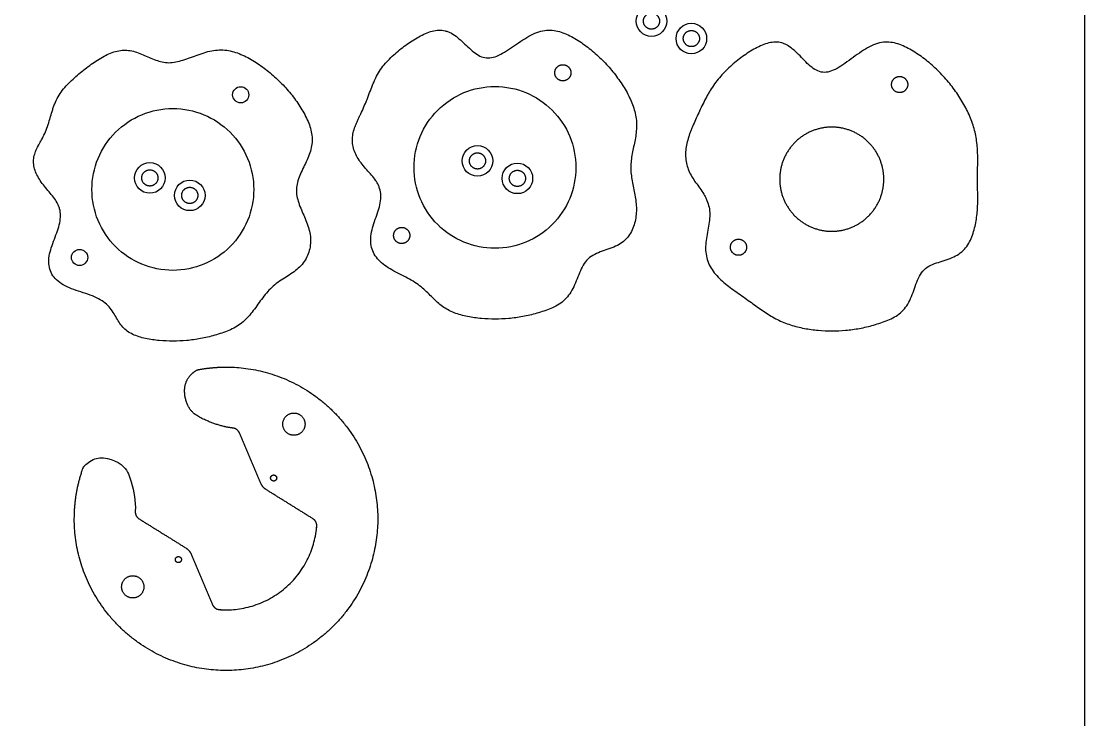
# Model space of a CAD drawing. Header units: centimetres. Extents: x -137 to -47, y -235 to -25.
# Drawn here: x -99.2 to -46.6, y -93.8 to -59.2 of the extents above; entities that cross this region are included whole.
import ezdxf

# ---------------------------------------------------------------- set-up
doc = ezdxf.new("R2010")
doc.units = ezdxf.units.CM
doc.layers.add('Talls', color=7, linetype='Continuous', true_color=0xa80098)

msp = doc.modelspace()

# ---------------------------------------------------------------- linework, layer by layer
at = {"layer": 'Talls'}
msp.add_lwpolyline([(-136.588, -235), (-46.588, -235), (-46.588, -25), (-136.588, -25)], close=True, dxfattribs=at)
for centre in [(-68.007, -59.225), (-66.034, -60.088), (-76.609, -66.137), (-92.806, -66.978), (-74.635, -67), (-90.832, -67.841)]:
    msp.add_circle(centre, 0.755, dxfattribs=at)
for points, weights, degree, knots in [([(-67.607, -59.225), (-67.607, -58.825), (-68.007, -58.825), (-68.407, -58.825), (-68.407, -59.225), (-68.407, -59.625), (-68.007, -59.625), (-67.607, -59.625), (-67.607, -59.225)], [1, 0.707106781187, 1, 0.707106781187, 1, 0.707106781187, 1, 0.707106781187, 1], 2, [0, 0, 0, 0.628319, 0.628319, 1.256637, 1.256637, 1.884956, 1.884956, 2.513274, 2.513274, 2.513274]), ([(-65.634, -60.088), (-65.634, -59.688), (-66.034, -59.688), (-66.434, -59.688), (-66.434, -60.088), (-66.434, -60.488), (-66.034, -60.488), (-65.634, -60.488), (-65.634, -60.088)], [1, 0.707106781187, 1, 0.707106781187, 1, 0.707106781187, 1, 0.707106781187, 1], 2, [0, 0, 0, 0.628319, 0.628319, 1.256637, 1.256637, 1.884956, 1.884956, 2.513274, 2.513274, 2.513274]), ([(-71.988, -61.779, -6), (-71.988, -61.558, -6), (-72.167, -61.379, -6), (-72.388, -61.379, -6), (-72.622, -61.379, -6), (-72.788, -61.545, -6), (-72.788, -61.779, -6), (-72.788, -62, -6), (-72.609, -62.179, -6), (-72.388, -62.179, -6), (-72.154, -62.179, -6), (-71.988, -62.013, -6), (-71.988, -61.779, -6)], [1, 1, 1, 1, 0.804737854124, 0.804737854124, 1, 1, 1, 1, 0.804737854124, 0.804737854124, 1], 3, [0, 0, 0, 0, 0.695094, 0.695094, 0.695094, 1.390188, 1.390188, 1.390188, 2.085281, 2.085281, 2.085281, 2.780375, 2.780375, 2.780375, 2.780375]), ([(-55.338, -62.361, -8), (-55.338, -61.961, -8), (-55.738, -61.961, -8), (-56.138, -61.961, -8), (-56.138, -62.361, -8), (-56.138, -62.761, -8), (-55.738, -62.761, -8), (-55.338, -62.761, -8), (-55.338, -62.361, -8)], [1, 0.707106781187, 1, 0.707106781187, 1, 0.707106781187, 1, 0.707106781187, 1], 2, [0, 0, 0, 0.628319, 0.628319, 1.256637, 1.256637, 1.884956, 1.884956, 2.513274, 2.513274, 2.513274]), ([(-56.52, -67.04, -8), (-56.52, -66.368, -8), (-57.053, -64.999, -8), (-58.422, -64.466, -8), (-59.094, -64.466, -8), (-59.766, -64.466, -8), (-61.135, -64.999, -8), (-61.668, -66.368, -8), (-61.668, -67.04, -8)], [1, 0.902368927062, 0.804737854124, 0.902368927062, 1, 0.902368927062, 0.804737854124, 0.902368927062, 1], 3, [11.816527, 11.816527, 11.816527, 11.816527, 14.770659, 17.724791, 17.724791, 17.724791, 20.678923, 23.633055, 23.633055, 23.633055, 23.633055]), ([(-76.209, -66.137), (-76.209, -65.737), (-76.609, -65.737), (-77.009, -65.737), (-77.009, -66.137), (-77.009, -66.537), (-76.609, -66.537), (-76.209, -66.537), (-76.209, -66.137)], [1, 0.707106781187, 1, 0.707106781187, 1, 0.707106781187, 1, 0.707106781187, 1], 2, [0, 0, 0, 0.628319, 0.628319, 1.256637, 1.256637, 1.884956, 1.884956, 2.513274, 2.513274, 2.513274]), ([(-92.406, -66.978), (-92.406, -66.578), (-92.806, -66.578), (-93.206, -66.578), (-93.206, -66.978), (-93.206, -67.378), (-92.806, -67.378), (-92.406, -67.378), (-92.406, -66.978)], [1, 0.707106781187, 1, 0.707106781187, 1, 0.707106781187, 1, 0.707106781187, 1], 2, [0, 0, 0, 0.628319, 0.628319, 1.256637, 1.256637, 1.884956, 1.884956, 2.513274, 2.513274, 2.513274]), ([(-74.235, -67), (-74.235, -66.6), (-74.635, -66.6), (-75.035, -66.6), (-75.035, -67), (-75.035, -67.4), (-74.635, -67.4), (-74.235, -67.4), (-74.235, -67)], [1, 0.707106781187, 1, 0.707106781187, 1, 0.707106781187, 1, 0.707106781187, 1], 2, [0, 0, 0, 0.628319, 0.628319, 1.256637, 1.256637, 1.884956, 1.884956, 2.513274, 2.513274, 2.513274]), ([(-61.668, -67.04, -8), (-61.668, -67.713, -8), (-61.135, -69.081, -8), (-59.766, -69.615, -8), (-59.094, -69.615, -8), (-58.422, -69.615, -8), (-57.053, -69.081, -8), (-56.52, -67.713, -8), (-56.52, -67.04, -8)], [1, 0.902368927062, 0.804737854124, 0.902368927062, 1, 0.902368927062, 0.804737854124, 0.902368927062, 1], 3, [0, 0, 0, 0, 2.954132, 5.908264, 5.908264, 5.908264, 8.862395, 11.816527, 11.816527, 11.816527, 11.816527]), ([(-90.432, -67.841), (-90.432, -67.441), (-90.832, -67.441), (-91.232, -67.441), (-91.232, -67.841), (-91.232, -68.241), (-90.832, -68.241), (-90.432, -68.241), (-90.432, -67.841)], [1, 0.707106781187, 1, 0.707106781187, 1, 0.707106781187, 1, 0.707106781187, 1], 2, [0, 0, 0, 0.628319, 0.628319, 1.256637, 1.256637, 1.884956, 1.884956, 2.513274, 2.513274, 2.513274]), ([(-79.954, -69.822, -6), (-79.954, -69.601, -6), (-80.133, -69.422, -6), (-80.354, -69.422, -6), (-80.589, -69.422, -6), (-80.754, -69.587, -6), (-80.754, -69.822, -6), (-80.754, -70.042, -6), (-80.575, -70.222, -6), (-80.354, -70.222, -6), (-80.12, -70.222, -6), (-79.954, -70.056, -6), (-79.954, -69.822, -6)], [1, 1, 1, 1, 0.804737854124, 0.804737854124, 1, 1, 1, 1, 0.804737854124, 0.804737854124, 1], 3, [0, 0, 0, 0, 0.695094, 0.695094, 0.695094, 1.390188, 1.390188, 1.390188, 2.085281, 2.085281, 2.085281, 2.780375, 2.780375, 2.780375, 2.780375]), ([(-63.304, -70.404, -8), (-63.304, -70.004, -8), (-63.704, -70.004, -8), (-64.104, -70.004, -8), (-64.104, -70.404, -8), (-64.104, -70.804, -8), (-63.704, -70.804, -8), (-63.304, -70.804, -8), (-63.304, -70.404, -8)], [1, 0.707106781187, 1, 0.707106781187, 1, 0.707106781187, 1, 0.707106781187, 1], 2, [0, 0, 0, 0.628319, 0.628319, 1.256637, 1.256637, 1.884956, 1.884956, 2.513274, 2.513274, 2.513274]), ([(-88.716, -79.341, -1), (-89.195, -79.29, -1), (-89.963, -79.017, -1), (-90.987, -78.485, -1), (-91.237, -77.152, -1), (-90.738, -76.65, -1), (-90.554, -76.52, -1), (-90.506, -76.486, -1), (-90.452, -76.463, -1), (-90.395, -76.453, -1), (-89.943, -76.37, -1), (-89.489, -76.329, -1), (-89.039, -76.329, -1), (-84.646, -76.329, -1), (-81.539, -79.436, -1), (-81.539, -83.829, -1), (-81.539, -88.223, -1), (-84.646, -91.329, -1), (-89.039, -91.329, -1), (-93.433, -91.329, -1), (-96.539, -88.223, -1), (-96.539, -83.829, -1), (-96.539, -83, -1), (-96.403, -82.166, -1), (-96.119, -81.355, -1), (-96.1, -81.3, -1), (-96.07, -81.25, -1), (-96.029, -81.208, -1)], [1, 1, 1, 1, 1, 1, 1, 0.98438114131, 0.98438114131, 1, 1.01946717695, 1.04215102516, 1.06805154462, 0.859501508115, 0.859501508115, 1.06805154462, 0.859501508115, 0.859501508115, 1.06805154462, 0.859501508115, 0.859501508115, 1.06805154462, 1.02128622911, 0.985007580355, 0.959215598356, 0.944233745473, 0.944233745473, 0.959215598356], 3, [55.765487, 55.765487, 55.765487, 55.765487, 57.211941, 58.068673, 59.343118, 60.00448, 60.00448, 60.00448, 60.177991, 60.177991, 60.177991, 61.641109, 61.641109, 61.641109, 73.422081, 73.422081, 73.422081, 85.203054, 85.203054, 85.203054, 96.984026, 96.984026, 96.984026, 99.625795, 99.625795, 99.625795, 99.799306, 99.799306, 99.799306, 99.799306]), ([(-85.133, -79.15, -1), (-85.133, -78.6, -1), (-85.683, -78.6, -1), (-86.233, -78.6, -1), (-86.233, -79.15, -1), (-86.233, -79.7, -1), (-85.683, -79.7, -1), (-85.133, -79.7, -1), (-85.133, -79.15, -1)], [1, 0.707106781187, 1, 0.707106781187, 1, 0.707106781187, 1, 0.707106781187, 1], 2, [107.653287, 107.653287, 107.653287, 108.517225, 108.517225, 109.381163, 109.381163, 110.245101, 110.245101, 111.109039, 111.109039, 111.109039]), ([(-86.799, -81.91, -1), (-86.701, -82.024, -1), (-86.587, -81.927, -1), (-86.473, -81.829, -1), (-86.571, -81.715, -1), (-86.668, -81.601, -1), (-86.782, -81.699, -1), (-86.896, -81.796, -1), (-86.799, -81.91, -1)], [1, 0.707106781187, 1, 0.707106781187, 1, 0.707106781187, 1, 0.707106781187, 1], 2, [111.1090391, 111.1090391, 111.1090391, 111.3446585, 111.3446585, 111.580278, 111.580278, 111.8158974, 111.8158974, 112.0515169, 112.0515169, 112.0515169]), ([(-89.702, -88.075, -1), (-89.607, -88.3, -1), (-89.363, -88.318, -1), (-84.921, -88.638, -1), (-84.555, -84.2, -1), (-84.535, -83.956, -1), (-84.742, -83.827, -1)], [1, 0.853418469429, 1, 0.710794574076, 1, 0.853418469429, 1], 2, [36.900954, 36.900954, 36.900954, 37.339584, 37.339584, 49.042121, 49.042121, 49.480751, 49.480751, 49.480751]), ([(-91.28, -85.748, -1), (-91.378, -85.634, -1), (-91.492, -85.732, -1), (-91.606, -85.829, -1), (-91.508, -85.943, -1), (-91.41, -86.057, -1), (-91.296, -85.96, -1), (-91.183, -85.862, -1), (-91.28, -85.748, -1)], [1, 0.707106781187, 1, 0.707106781187, 1, 0.707106781187, 1, 0.707106781187, 1], 2, [103.2550574, 103.2550574, 103.2550574, 103.4906769, 103.4906769, 103.7262963, 103.7262963, 103.9619158, 103.9619158, 104.1975352, 104.1975352, 104.1975352]), ([(-93.099, -87.193, -1), (-93.099, -86.643, -1), (-93.649, -86.643, -1), (-94.199, -86.643, -1), (-94.199, -87.193, -1), (-94.199, -87.743, -1), (-93.649, -87.743, -1), (-93.099, -87.743, -1), (-93.099, -87.193, -1)], [1, 0.707106781187, 1, 0.707106781187, 1, 0.707106781187, 1, 0.707106781187, 1], 2, [99.799306, 99.799306, 99.799306, 100.663243, 100.663243, 101.527181, 101.527181, 102.391119, 102.391119, 103.255057, 103.255057, 103.255057])]:
    msp.add_rational_spline(points, weights, degree=degree, knots=knots, dxfattribs=at)
for points, knots in [([(-82.421, -63.896, -6), (-82.419, -63.892, -6), (-82.417, -63.888, -6), (-82.415, -63.883, -6), (-82.363, -63.774, -6), (-82.311, -63.666, -6), (-82.262, -63.556, -6), (-82.21, -63.442, -6), (-82.161, -63.326, -6), (-82.114, -63.211, -6), (-82.093, -63.159, -6), (-82.073, -63.107, -6), (-82.053, -63.055, -6), (-82.026, -62.987, -6), (-82, -62.919, -6), (-81.974, -62.851, -6), (-81.928, -62.728, -6), (-81.882, -62.606, -6), (-81.834, -62.484, -6), (-81.809, -62.423, -6), (-81.785, -62.362, -6), (-81.759, -62.302, -6), (-81.734, -62.242, -6), (-81.707, -62.182, -6), (-81.679, -62.123, -6), (-81.625, -62.006, -6), (-81.565, -61.89, -6), (-81.498, -61.779, -6), (-81.432, -61.669, -6), (-81.36, -61.563, -6), (-81.281, -61.461, -6), (-81.202, -61.359, -6), (-81.117, -61.262, -6), (-81.028, -61.169, -6), (-80.939, -61.076, -6), (-80.845, -60.987, -6), (-80.749, -60.9, -6), (-80.653, -60.814, -6), (-80.555, -60.73, -6), (-80.455, -60.648, -6), (-80.355, -60.566, -6), (-80.253, -60.487, -6), (-80.149, -60.411, -6), (-80.045, -60.335, -6), (-79.94, -60.263, -6), (-79.834, -60.194, -6), (-79.727, -60.125, -6), (-79.619, -60.06, -6), (-79.511, -60, -6), (-79.402, -59.94, -6), (-79.292, -59.886, -6), (-79.183, -59.839, -6), (-79.073, -59.792, -6), (-78.962, -59.752, -6), (-78.853, -59.723, -6), (-78.743, -59.694, -6), (-78.634, -59.676, -6), (-78.526, -59.672, -6), (-78.418, -59.668, -6), (-78.311, -59.679, -6), (-78.206, -59.705, -6), (-78.153, -59.717, -6), (-78.101, -59.734, -6), (-78.049, -59.754, -6), (-77.998, -59.774, -6), (-77.946, -59.798, -6), (-77.895, -59.826, -6), (-77.794, -59.882, -6), (-77.694, -59.953, -6), (-77.596, -60.033, -6), (-77.497, -60.113, -6), (-77.4, -60.202, -6), (-77.302, -60.293, -6), (-77.205, -60.385, -6), (-77.108, -60.479, -6), (-77.01, -60.569, -6), (-76.913, -60.658, -6), (-76.814, -60.742, -6), (-76.714, -60.814, -6), (-76.514, -60.957, -6), (-76.308, -61.049, -6), (-76.085, -61.049, -6), (-75.861, -61.049, -6), (-75.621, -60.957, -6), (-75.367, -60.814, -6), (-75.239, -60.742, -6), (-75.108, -60.658, -6), (-74.976, -60.569, -6), (-74.843, -60.479, -6), (-74.708, -60.385, -6), (-74.573, -60.293, -6), (-74.303, -60.11, -6), (-74.032, -59.937, -6), (-73.769, -59.825, -6), (-73.637, -59.77, -6), (-73.508, -59.729, -6), (-73.381, -59.703, -6), (-73.253, -59.677, -6), (-73.128, -59.666, -6), (-73.006, -59.67, -6), (-72.883, -59.673, -6), (-72.763, -59.69, -6), (-72.645, -59.719, -6), (-72.527, -59.747, -6), (-72.412, -59.787, -6), (-72.297, -59.833, -6), (-72.183, -59.88, -6), (-72.071, -59.933, -6), (-71.96, -59.993, -6), (-71.849, -60.052, -6), (-71.74, -60.116, -6), (-71.632, -60.185, -6), (-71.525, -60.253, -6), (-71.419, -60.325, -6), (-71.315, -60.4, -6), (-71.211, -60.475, -6), (-71.109, -60.553, -6), (-71.008, -60.634, -6), (-70.908, -60.716, -6), (-70.81, -60.8, -6), (-70.714, -60.887, -6), (-70.618, -60.974, -6), (-70.524, -61.063, -6), (-70.433, -61.155, -6), (-70.341, -61.247, -6), (-70.252, -61.341, -6), (-70.165, -61.437, -6), (-70.079, -61.533, -6), (-69.995, -61.631, -6), (-69.913, -61.731, -6), (-69.832, -61.831, -6), (-69.753, -61.934, -6), (-69.678, -62.038, -6), (-69.602, -62.141, -6), (-69.529, -62.247, -6), (-69.46, -62.354, -6), (-69.39, -62.461, -6), (-69.324, -62.569, -6), (-69.262, -62.68, -6), (-69.2, -62.789, -6), (-69.142, -62.9, -6), (-69.088, -63.013, -6), (-69.035, -63.124, -6), (-68.986, -63.238, -6), (-68.942, -63.353, -6), (-68.9, -63.465, -6), (-68.862, -63.58, -6), (-68.832, -63.697, -6), (-68.802, -63.811, -6), (-68.779, -63.927, -6), (-68.764, -64.044, -6), (-68.749, -64.16, -6), (-68.742, -64.276, -6), (-68.743, -64.392, -6), (-68.743, -64.509, -6), (-68.751, -64.626, -6), (-68.764, -64.741, -6), (-68.777, -64.858, -6), (-68.796, -64.974, -6), (-68.818, -65.089, -6), (-68.839, -65.205, -6), (-68.863, -65.32, -6), (-68.888, -65.435, -6)], [26.293269, 26.293269, 26.293269, 26.293269, 26.307723, 26.307723, 26.307723, 26.669421, 26.669421, 26.669421, 27.044876, 27.044876, 27.044876, 27.212128, 27.212128, 27.212128, 27.43127, 27.43127, 27.43127, 27.823735, 27.823735, 27.823735, 28.020358, 28.020358, 28.020358, 28.216355, 28.216355, 28.216355, 28.605358, 28.605358, 28.605358, 28.991323, 28.991323, 28.991323, 29.377516, 29.377516, 29.377516, 29.765327, 29.765327, 29.765327, 30.153171, 30.153171, 30.153171, 30.53975, 30.53975, 30.53975, 30.922919, 30.922919, 30.922919, 31.299786, 31.299786, 31.299786, 31.665491, 31.665491, 31.665491, 32.015768, 32.015768, 32.015768, 32.348215, 32.348215, 32.348215, 32.671754, 32.671754, 32.671754, 32.836092, 32.836092, 32.836092, 33.006168, 33.006168, 33.006168, 33.371224, 33.371224, 33.371224, 33.763722, 33.763722, 33.763722, 34.165179, 34.165179, 34.165179, 34.550156, 34.550156, 34.550156, 35.246029, 35.246029, 35.246029, 36.020315, 36.020315, 36.020315, 36.482163, 36.482163, 36.482163, 36.970087, 36.970087, 36.970087, 37.904024, 37.904024, 37.904024, 38.312282, 38.312282, 38.312282, 38.689966, 38.689966, 38.689966, 39.055217, 39.055217, 39.055217, 39.422279, 39.422279, 39.422279, 39.795886, 39.795886, 39.795886, 40.175669, 40.175669, 40.175669, 40.559236, 40.559236, 40.559236, 40.945415, 40.945415, 40.945415, 41.333362, 41.333362, 41.333362, 41.722083, 41.722083, 41.722083, 42.110597, 42.110597, 42.110597, 42.49836, 42.49836, 42.49836, 42.884852, 42.884852, 42.884852, 43.269287, 43.269287, 43.269287, 43.650466, 43.650466, 43.650466, 44.026759, 44.026759, 44.026759, 44.396369, 44.396369, 44.396369, 44.758043, 44.758043, 44.758043, 45.112149, 45.112149, 45.112149, 45.461901, 45.461901, 45.461901, 45.81179, 45.81179, 45.81179, 46.163942, 46.163942, 46.163942, 46.516861, 46.516861, 46.516861, 46.516861]), ([(-51.889, -67.037, -8), (-51.889, -67.262, -8), (-51.884, -67.487, -8), (-51.881, -67.711, -8), (-51.878, -67.943, -8), (-51.876, -68.173, -8), (-51.886, -68.404, -8), (-51.897, -68.639, -8), (-51.918, -68.872, -8), (-51.959, -69.104, -8), (-51.979, -69.221, -8), (-52.004, -69.338, -8), (-52.034, -69.453, -8), (-52.064, -69.57, -8), (-52.099, -69.686, -8), (-52.14, -69.8, -8), (-52.22, -70.024, -8), (-52.326, -70.246, -8), (-52.477, -70.433, -8), (-52.633, -70.625, -8), (-52.83, -70.771, -8), (-53.052, -70.878, -8), (-53.286, -70.99, -8), (-53.579, -71.071, -8), (-53.824, -71.151, -8), (-54.07, -71.231, -8), (-54.342, -71.33, -8), (-54.533, -71.517, -8), (-54.626, -71.608, -8), (-54.7, -71.719, -8), (-54.763, -71.841, -8), (-54.827, -71.964, -8), (-54.88, -72.097, -8), (-54.93, -72.234, -8), (-54.98, -72.371, -8), (-55.026, -72.511, -8), (-55.076, -72.646, -8), (-55.126, -72.782, -8), (-55.178, -72.914, -8), (-55.238, -73.036, -8), (-55.298, -73.158, -8), (-55.365, -73.271, -8), (-55.441, -73.372, -8), (-55.517, -73.474, -8), (-55.601, -73.564, -8), (-55.694, -73.643, -8), (-55.787, -73.723, -8), (-55.887, -73.792, -8), (-55.994, -73.852, -8), (-56.1, -73.913, -8), (-56.212, -73.965, -8), (-56.326, -74.013, -8), (-56.44, -74.06, -8), (-56.556, -74.102, -8), (-56.673, -74.141, -8), (-56.789, -74.181, -8), (-56.906, -74.217, -8), (-57.023, -74.251, -8), (-57.14, -74.284, -8), (-57.256, -74.314, -8), (-57.373, -74.342, -8), (-57.489, -74.369, -8), (-57.605, -74.394, -8), (-57.721, -74.415, -8), (-57.836, -74.436, -8), (-57.951, -74.455, -8), (-58.065, -74.471, -8), (-58.18, -74.487, -8), (-58.293, -74.5, -8), (-58.407, -74.51, -8), (-58.634, -74.53, -8), (-58.86, -74.54, -8), (-59.085, -74.54, -8), (-59.311, -74.54, -8), (-59.537, -74.53, -8), (-59.764, -74.51, -8), (-59.991, -74.489, -8), (-60.219, -74.458, -8), (-60.448, -74.414, -8), (-60.562, -74.392, -8), (-60.677, -74.366, -8), (-60.791, -74.338, -8), (-60.905, -74.309, -8), (-61.019, -74.277, -8), (-61.131, -74.24, -8), (-61.244, -74.204, -8), (-61.355, -74.165, -8), (-61.464, -74.121, -8), (-61.573, -74.077, -8), (-61.68, -74.028, -8), (-61.784, -73.976, -8), (-61.889, -73.924, -8), (-61.992, -73.868, -8), (-62.093, -73.808, -8), (-62.194, -73.748, -8), (-62.293, -73.685, -8), (-62.393, -73.619, -8), (-62.492, -73.553, -8), (-62.591, -73.484, -8), (-62.69, -73.414, -8), (-62.79, -73.343, -8), (-62.89, -73.271, -8), (-62.992, -73.198, -8), (-63.094, -73.125, -8), (-63.197, -73.05, -8), (-63.302, -72.975, -8), (-63.408, -72.9, -8), (-63.515, -72.825, -8), (-63.623, -72.748, -8), (-63.731, -72.672, -8), (-63.841, -72.594, -8), (-63.95, -72.516, -8), (-64.059, -72.437, -8), (-64.168, -72.357, -8), (-64.273, -72.274, -8), (-64.378, -72.191, -8), (-64.48, -72.105, -8), (-64.576, -72.015, -8), (-64.672, -71.926, -8), (-64.762, -71.833, -8), (-64.844, -71.735, -8), (-64.926, -71.638, -8), (-64.999, -71.536, -8), (-65.063, -71.431, -8), (-65.126, -71.325, -8), (-65.179, -71.215, -8), (-65.22, -71.1, -8), (-65.262, -70.986, -8), (-65.292, -70.868, -8), (-65.31, -70.745, -8), (-65.328, -70.622, -8), (-65.334, -70.496, -8), (-65.33, -70.366, -8), (-65.326, -70.237, -8), (-65.312, -70.104, -8), (-65.292, -69.97, -8), (-65.272, -69.836, -8), (-65.246, -69.701, -8), (-65.221, -69.566, -8), (-65.195, -69.431, -8), (-65.17, -69.297, -8), (-65.152, -69.166, -8), (-65.135, -69.035, -8), (-65.125, -68.907, -8), (-65.126, -68.783, -8), (-65.127, -68.658, -8), (-65.138, -68.538, -8), (-65.161, -68.423, -8), (-65.184, -68.307, -8), (-65.219, -68.196, -8), (-65.263, -68.088, -8), (-65.285, -68.035, -8), (-65.309, -67.982, -8), (-65.336, -67.93, -8), (-65.363, -67.878, -8), (-65.391, -67.827, -8), (-65.421, -67.777, -8), (-65.482, -67.677, -8), (-65.548, -67.579, -8), (-65.617, -67.484, -8), (-65.685, -67.389, -8), (-65.755, -67.295, -8), (-65.822, -67.201, -8), (-65.889, -67.108, -8), (-65.953, -67.014, -8), (-66.01, -66.919, -8), (-66.067, -66.825, -8), (-66.117, -66.728, -8), (-66.16, -66.627, -8), (-66.201, -66.528, -8), (-66.236, -66.427, -8), (-66.262, -66.323, -8), (-66.288, -66.219, -8), (-66.306, -66.114, -8), (-66.315, -66.007, -8), (-66.324, -65.899, -8), (-66.325, -65.79, -8), (-66.318, -65.682, -8), (-66.31, -65.572, -8), (-66.295, -65.461, -8), (-66.274, -65.353, -8), (-66.252, -65.241, -8), (-66.224, -65.13, -8), (-66.191, -65.021, -8), (-66.174, -64.965, -8), (-66.156, -64.909, -8), (-66.137, -64.854, -8), (-66.118, -64.799, -8), (-66.098, -64.743, -8), (-66.077, -64.688, -8), (-66.056, -64.632, -8), (-66.034, -64.576, -8), (-66.011, -64.521, -8), (-65.988, -64.465, -8), (-65.965, -64.409, -8), (-65.941, -64.354, -8), (-65.892, -64.241, -8), (-65.842, -64.128, -8), (-65.791, -64.016, -8), (-65.739, -63.902, -8), (-65.687, -63.787, -8), (-65.634, -63.674, -8), (-65.58, -63.558, -8), (-65.525, -63.443, -8), (-65.468, -63.329, -8), (-65.412, -63.214, -8), (-65.353, -63.099, -8), (-65.292, -62.986, -8), (-65.262, -62.929, -8), (-65.231, -62.872, -8), (-65.199, -62.816, -8), (-65.167, -62.761, -8), (-65.134, -62.705, -8), (-65.1, -62.65, -8), (-65.033, -62.54, -8), (-64.962, -62.433, -8), (-64.887, -62.328, -8), (-64.812, -62.223, -8), (-64.732, -62.122, -8), (-64.649, -62.023, -8), (-64.566, -61.925, -8), (-64.478, -61.83, -8), (-64.388, -61.738, -8), (-64.297, -61.645, -8), (-64.203, -61.556, -8), (-64.107, -61.47, -8), (-64.011, -61.383, -8), (-63.913, -61.299, -8), (-63.813, -61.218, -8), (-63.712, -61.136, -8), (-63.61, -61.057, -8), (-63.506, -60.982, -8), (-63.403, -60.907, -8), (-63.297, -60.834, -8), (-63.19, -60.766, -8), (-63.083, -60.698, -8), (-62.975, -60.633, -8), (-62.866, -60.575, -8), (-62.757, -60.516, -8), (-62.647, -60.463, -8), (-62.537, -60.417, -8), (-62.426, -60.372, -8), (-62.316, -60.333, -8), (-62.206, -60.306, -8), (-62.096, -60.279, -8), (-61.987, -60.264, -8), (-61.879, -60.263, -8), (-61.771, -60.262, -8), (-61.664, -60.276, -8), (-61.56, -60.306, -8), (-61.507, -60.321, -8), (-61.456, -60.34, -8), (-61.404, -60.363, -8), (-61.353, -60.385, -8), (-61.302, -60.412, -8), (-61.251, -60.443, -8), (-61.151, -60.504, -8), (-61.052, -60.581, -8), (-60.954, -60.668, -8), (-60.857, -60.755, -8), (-60.76, -60.85, -8), (-60.664, -60.949, -8), (-60.568, -61.048, -8), (-60.472, -61.149, -8), (-60.376, -61.245, -8), (-60.279, -61.341, -8), (-60.182, -61.431, -8), (-60.083, -61.508, -8), (-59.884, -61.661, -8), (-59.679, -61.759, -8), (-59.456, -61.759, -8), (-59.232, -61.759, -8), (-58.991, -61.661, -8), (-58.735, -61.508, -8), (-58.607, -61.431, -8), (-58.475, -61.341, -8), (-58.341, -61.245, -8), (-58.207, -61.149, -8), (-58.071, -61.048, -8), (-57.935, -60.949, -8), (-57.662, -60.752, -8), (-57.389, -60.565, -8), (-57.124, -60.443, -8), (-56.992, -60.382, -8), (-56.861, -60.336, -8), (-56.734, -60.306, -8), (-56.606, -60.277, -8), (-56.48, -60.262, -8), (-56.357, -60.263, -8), (-56.235, -60.264, -8), (-56.114, -60.279, -8), (-55.996, -60.306, -8), (-55.878, -60.333, -8), (-55.762, -60.372, -8), (-55.647, -60.417, -8), (-55.533, -60.463, -8), (-55.42, -60.516, -8), (-55.31, -60.575, -8), (-55.199, -60.634, -8), (-55.09, -60.699, -8), (-54.982, -60.767, -8), (-54.874, -60.835, -8), (-54.769, -60.907, -8), (-54.665, -60.982, -8), (-54.56, -61.057, -8), (-54.458, -61.135, -8), (-54.358, -61.216, -8), (-54.258, -61.298, -8), (-54.16, -61.382, -8), (-54.063, -61.469, -8), (-53.967, -61.556, -8), (-53.874, -61.645, -8), (-53.782, -61.737, -8), (-53.691, -61.829, -8), (-53.602, -61.923, -8), (-53.515, -62.019, -8), (-53.428, -62.115, -8), (-53.344, -62.213, -8), (-53.263, -62.314, -8), (-53.182, -62.413, -8), (-53.103, -62.516, -8), (-53.027, -62.62, -8), (-52.951, -62.723, -8), (-52.878, -62.829, -8), (-52.808, -62.936, -8), (-52.739, -63.043, -8), (-52.672, -63.151, -8), (-52.608, -63.262, -8), (-52.545, -63.371, -8), (-52.485, -63.482, -8), (-52.429, -63.595, -8), (-52.373, -63.707, -8), (-52.32, -63.82, -8), (-52.271, -63.935, -8), (-52.223, -64.048, -8), (-52.179, -64.163, -8), (-52.139, -64.279, -8), (-52.099, -64.394, -8), (-52.064, -64.51, -8), (-52.034, -64.627, -8), (-52.004, -64.742, -8), (-51.979, -64.858, -8), (-51.959, -64.976, -8), (-51.938, -65.092, -8), (-51.923, -65.208, -8), (-51.911, -65.325, -8), (-51.899, -65.441, -8), (-51.891, -65.557, -8), (-51.886, -65.674, -8), (-51.881, -65.789, -8), (-51.879, -65.905, -8), (-51.879, -66.02, -8), (-51.878, -66.135, -8), (-51.879, -66.249, -8), (-51.881, -66.364, -8), (-51.883, -66.477, -8), (-51.885, -66.59, -8), (-51.887, -66.703, -8), (-51.888, -66.815, -8), (-51.889, -66.926, -8), (-51.889, -67.037, -8)], [0, 0, 0, 0, 0.674114, 0.674114, 0.674114, 1.366663, 1.366663, 1.366663, 2.071276, 2.071276, 2.071276, 2.429004, 2.429004, 2.429004, 2.791599, 2.791599, 2.791599, 3.515879, 3.515879, 3.515879, 4.255342, 4.255342, 4.255342, 5.076774, 5.076774, 5.076774, 5.892283, 5.892283, 5.892283, 6.292995, 6.292995, 6.292995, 6.720384, 6.720384, 6.720384, 7.157787, 7.157787, 7.157787, 7.579887, 7.579887, 7.579887, 7.973936, 7.973936, 7.973936, 8.346548, 8.346548, 8.346548, 8.71293, 8.71293, 8.71293, 9.082107, 9.082107, 9.082107, 9.452548, 9.452548, 9.452548, 9.819254, 9.819254, 9.819254, 10.180894, 10.180894, 10.180894, 10.536528, 10.536528, 10.536528, 10.88564, 10.88564, 10.88564, 11.229586, 11.229586, 11.229586, 11.909233, 11.909233, 11.909233, 12.588823, 12.588823, 12.588823, 13.280071, 13.280071, 13.280071, 13.631794, 13.631794, 13.631794, 13.985611, 13.985611, 13.985611, 14.339175, 14.339175, 14.339175, 14.691053, 14.691053, 14.691053, 15.042565, 15.042565, 15.042565, 15.397142, 15.397142, 15.397142, 15.758429, 15.758429, 15.758429, 16.129364, 16.129364, 16.129364, 16.511574, 16.511574, 16.511574, 16.904622, 16.904622, 16.904622, 17.305705, 17.305705, 17.305705, 17.709392, 17.709392, 17.709392, 18.108062, 18.108062, 18.108062, 18.495924, 18.495924, 18.495924, 18.871596, 18.871596, 18.871596, 19.238706, 19.238706, 19.238706, 19.606549, 19.606549, 19.606549, 19.98663, 19.98663, 19.98663, 20.384971, 20.384971, 20.384971, 20.795771, 20.795771, 20.795771, 21.201778, 21.201778, 21.201778, 21.586553, 21.586553, 21.586553, 21.949195, 21.949195, 21.949195, 22.299846, 22.299846, 22.299846, 22.474335, 22.474335, 22.474335, 22.649603, 22.649603, 22.649603, 23.002034, 23.002034, 23.002034, 23.35125, 23.35125, 23.35125, 23.691011, 23.691011, 23.691011, 24.019358, 24.019358, 24.019358, 24.340786, 24.340786, 24.340786, 24.661944, 24.661944, 24.661944, 24.987317, 24.987317, 24.987317, 25.320159, 25.320159, 25.320159, 25.662554, 25.662554, 25.662554, 25.837427, 25.837427, 25.837427, 26.014617, 26.014617, 26.014617, 26.193929, 26.193929, 26.193929, 26.375345, 26.375345, 26.375345, 26.744624, 26.744624, 26.744624, 27.121542, 27.121542, 27.121542, 27.504082, 27.504082, 27.504082, 27.889802, 27.889802, 27.889802, 28.083135, 28.083135, 28.083135, 28.27651, 28.27651, 28.27651, 28.663117, 28.663117, 28.663117, 29.049745, 29.049745, 29.049745, 29.437095, 29.437095, 29.437095, 29.825137, 29.825137, 29.825137, 30.212916, 30.212916, 30.212916, 30.599421, 30.599421, 30.599421, 30.982474, 30.982474, 30.982474, 31.359119, 31.359119, 31.359119, 31.724331, 31.724331, 31.724331, 32.073773, 32.073773, 32.073773, 32.405388, 32.405388, 32.405388, 32.729565, 32.729565, 32.729565, 32.8954, 32.8954, 32.8954, 33.068089, 33.068089, 33.068089, 33.441857, 33.441857, 33.441857, 33.845974, 33.845974, 33.845974, 34.259326, 34.259326, 34.259326, 34.653526, 34.653526, 34.653526, 35.356004, 35.356004, 35.356004, 36.140392, 36.140392, 36.140392, 36.614145, 36.614145, 36.614145, 37.116525, 37.116525, 37.116525, 38.075974, 38.075974, 38.075974, 38.491009, 38.491009, 38.491009, 38.871464, 38.871464, 38.871464, 39.237063, 39.237063, 39.237063, 39.603723, 39.603723, 39.603723, 39.976953, 39.976953, 39.976953, 40.356538, 40.356538, 40.356538, 40.740007, 40.740007, 40.740007, 41.126152, 41.126152, 41.126152, 41.51411, 41.51411, 41.51411, 41.90286, 41.90286, 41.90286, 42.291389, 42.291389, 42.291389, 42.679156, 42.679156, 42.679156, 43.065705, 43.065705, 43.065705, 43.450484, 43.450484, 43.450484, 43.832787, 43.832787, 43.832787, 44.211713, 44.211713, 44.211713, 44.586209, 44.586209, 44.586209, 44.955266, 44.955266, 44.955266, 45.318261, 45.318261, 45.318261, 45.675587, 45.675587, 45.675587, 46.028517, 46.028517, 46.028517, 46.378131, 46.378131, 46.378131, 46.724808, 46.724808, 46.724808, 47.068258, 47.068258, 47.068258, 47.407634, 47.407634, 47.407634, 47.741897, 47.741897, 47.741897, 47.741897]), ([(-96.601, -62.093, -4), (-96.506, -62.005, -4), (-96.409, -61.92, -4), (-96.31, -61.836, -4), (-96.211, -61.752, -4), (-96.111, -61.671, -4), (-96.01, -61.591, -4), (-95.908, -61.512, -4), (-95.806, -61.435, -4), (-95.702, -61.361, -4), (-95.599, -61.287, -4), (-95.494, -61.216, -4), (-95.389, -61.149, -4), (-95.283, -61.082, -4), (-95.177, -61.019, -4), (-95.07, -60.962, -4), (-94.963, -60.905, -4), (-94.855, -60.853, -4), (-94.747, -60.81, -4), (-94.639, -60.766, -4), (-94.531, -60.731, -4), (-94.422, -60.706, -4), (-94.314, -60.681, -4), (-94.206, -60.667, -4), (-94.098, -60.663, -4), (-94.044, -60.661, -4), (-93.99, -60.661, -4), (-93.937, -60.665, -4), (-93.883, -60.668, -4), (-93.829, -60.674, -4), (-93.776, -60.683, -4), (-93.669, -60.701, -4), (-93.564, -60.729, -4), (-93.458, -60.764, -4), (-93.353, -60.799, -4), (-93.248, -60.841, -4), (-93.143, -60.886, -4), (-93.038, -60.931, -4), (-92.934, -60.979, -4), (-92.829, -61.025, -4), (-92.724, -61.071, -4), (-92.619, -61.115, -4), (-92.514, -61.153, -4), (-92.302, -61.229, -4), (-92.089, -61.28, -4), (-91.866, -61.28, -4), (-91.642, -61.28, -4), (-91.409, -61.229, -4), (-91.166, -61.153, -4), (-91.044, -61.115, -4), (-90.92, -61.071, -4), (-90.794, -61.025, -4), (-90.669, -60.978, -4), (-90.542, -60.93, -4), (-90.414, -60.885, -4), (-90.16, -60.794, -4), (-89.904, -60.715, -4), (-89.653, -60.677, -4), (-89.528, -60.657, -4), (-89.404, -60.648, -4), (-89.281, -60.649, -4), (-89.158, -60.65, -4), (-89.037, -60.661, -4), (-88.917, -60.682, -4), (-88.798, -60.703, -4), (-88.68, -60.733, -4), (-88.564, -60.771, -4), (-88.447, -60.809, -4), (-88.332, -60.855, -4), (-88.219, -60.906, -4), (-88.105, -60.957, -4), (-87.993, -61.014, -4), (-87.883, -61.075, -4), (-87.773, -61.136, -4), (-87.664, -61.202, -4), (-87.556, -61.271, -4), (-87.449, -61.34, -4), (-87.343, -61.412, -4), (-87.239, -61.488, -4), (-87.135, -61.563, -4), (-87.033, -61.642, -4), (-86.933, -61.723, -4), (-86.832, -61.804, -4), (-86.734, -61.889, -4), (-86.638, -61.975, -4), (-86.542, -62.062, -4), (-86.448, -62.151, -4), (-86.357, -62.243, -4), (-86.265, -62.335, -4), (-86.176, -62.429, -4), (-86.089, -62.525, -4), (-86.003, -62.621, -4), (-85.919, -62.719, -4), (-85.837, -62.819, -4), (-85.756, -62.919, -4), (-85.678, -63.022, -4), (-85.602, -63.126, -4), (-85.527, -63.229, -4), (-85.454, -63.335, -4), (-85.385, -63.442, -4), (-85.316, -63.549, -4), (-85.251, -63.657, -4), (-85.189, -63.768, -4), (-85.129, -63.877, -4), (-85.073, -63.988, -4), (-85.022, -64.101, -4), (-84.972, -64.212, -4), (-84.928, -64.325, -4), (-84.891, -64.441, -4), (-84.854, -64.553, -4), (-84.825, -64.668, -4), (-84.806, -64.785, -4), (-84.788, -64.899, -4), (-84.779, -65.015, -4), (-84.782, -65.131, -4), (-84.785, -65.248, -4), (-84.8, -65.365, -4), (-84.825, -65.479, -4), (-84.85, -65.597, -4), (-84.886, -65.714, -4), (-84.928, -65.827, -4), (-84.972, -65.945, -4), (-85.022, -66.061, -4), (-85.075, -66.174, -4), (-85.128, -66.29, -4), (-85.185, -66.404, -4), (-85.24, -66.519, -4), (-85.293, -66.631, -4), (-85.347, -66.747, -4), (-85.393, -66.861, -4), (-85.438, -66.971, -4), (-85.478, -67.085, -4), (-85.508, -67.2, -4), (-85.536, -67.309, -4), (-85.554, -67.421, -4), (-85.559, -67.534, -4)], [29.564036, 29.564036, 29.564036, 29.564036, 29.952446, 29.952446, 29.952446, 30.339752, 30.339752, 30.339752, 30.724025, 30.724025, 30.724025, 31.102829, 31.102829, 31.102829, 31.47251, 31.47251, 31.47251, 31.829723, 31.829723, 31.829723, 32.171389, 32.171389, 32.171389, 32.499664, 32.499664, 32.499664, 32.661196, 32.661196, 32.661196, 32.822841, 32.822841, 32.822841, 33.15152, 33.15152, 33.15152, 33.489579, 33.489579, 33.489579, 33.833152, 33.833152, 33.833152, 34.173885, 34.173885, 34.173885, 34.840741, 34.840741, 34.840741, 35.557915, 35.557915, 35.557915, 35.951179, 35.951179, 35.951179, 36.355978, 36.355978, 36.355978, 37.147815, 37.147815, 37.147815, 37.521824, 37.521824, 37.521824, 37.887595, 37.887595, 37.887595, 38.253192, 38.253192, 38.253192, 38.623692, 38.623692, 38.623692, 38.999986, 38.999986, 38.999986, 39.381118, 39.381118, 39.381118, 39.765353, 39.765353, 39.765353, 40.151765, 40.151765, 40.151765, 40.539633, 40.539633, 40.539633, 40.92816, 40.92816, 40.92816, 41.316567, 41.316567, 41.316567, 41.704323, 41.704323, 41.704323, 42.090798, 42.090798, 42.090798, 42.474888, 42.474888, 42.474888, 42.854783, 42.854783, 42.854783, 43.228064, 43.228064, 43.228064, 43.592354, 43.592354, 43.592354, 43.946984, 43.946984, 43.946984, 44.295509, 44.295509, 44.295509, 44.647201, 44.647201, 44.647201, 45.011027, 45.011027, 45.011027, 45.388046, 45.388046, 45.388046, 45.770326, 45.770326, 45.770326, 46.145436, 46.145436, 46.145436, 46.503129, 46.503129, 46.503129, 46.842101, 46.842101, 46.842101, 46.842101]), ([(-86.151, -71.931, -4), (-86.369, -72.068, -4), (-86.588, -72.211, -4), (-86.777, -72.387, -4), (-86.873, -72.475, -4), (-86.96, -72.571, -4), (-87.044, -72.67, -4), (-87.128, -72.771, -4), (-87.208, -72.875, -4), (-87.286, -72.981, -4), (-87.364, -73.086, -4), (-87.44, -73.194, -4), (-87.516, -73.3, -4), (-87.592, -73.406, -4), (-87.669, -73.512, -4), (-87.748, -73.613, -4), (-87.827, -73.714, -4), (-87.909, -73.81, -4), (-87.995, -73.901, -4), (-88.081, -73.991, -4), (-88.171, -74.075, -4), (-88.267, -74.151, -4), (-88.363, -74.227, -4), (-88.464, -74.296, -4), (-88.57, -74.356, -4), (-88.676, -74.417, -4), (-88.787, -74.471, -4), (-88.901, -74.518, -4), (-89.014, -74.566, -4), (-89.131, -74.608, -4), (-89.247, -74.647, -4), (-89.364, -74.687, -4), (-89.481, -74.723, -4), (-89.597, -74.757, -4), (-89.714, -74.79, -4), (-89.831, -74.82, -4), (-89.947, -74.848, -4), (-90.064, -74.875, -4), (-90.18, -74.9, -4), (-90.295, -74.921, -4), (-90.411, -74.943, -4), (-90.525, -74.961, -4), (-90.64, -74.977, -4), (-90.754, -74.993, -4), (-90.868, -75.006, -4), (-90.981, -75.016, -4), (-91.208, -75.036, -4), (-91.434, -75.046, -4), (-91.66, -75.046, -4), (-91.886, -75.046, -4), (-92.112, -75.037, -4), (-92.338, -75.016, -4), (-92.565, -74.995, -4), (-92.792, -74.963, -4), (-93.014, -74.915, -4), (-93.125, -74.891, -4), (-93.235, -74.862, -4), (-93.341, -74.829, -4), (-93.448, -74.795, -4), (-93.551, -74.757, -4), (-93.648, -74.711, -4), (-93.745, -74.666, -4), (-93.836, -74.614, -4), (-93.919, -74.555, -4), (-94.002, -74.495, -4), (-94.077, -74.427, -4), (-94.144, -74.352, -4), (-94.211, -74.277, -4), (-94.271, -74.195, -4), (-94.326, -74.107, -4), (-94.382, -74.02, -4), (-94.434, -73.928, -4), (-94.488, -73.834, -4), (-94.541, -73.741, -4), (-94.597, -73.646, -4), (-94.66, -73.554, -4), (-94.724, -73.462, -4), (-94.795, -73.372, -4), (-94.878, -73.287, -4), (-94.962, -73.203, -4), (-95.058, -73.124, -4), (-95.168, -73.052, -4), (-95.278, -72.98, -4), (-95.403, -72.915, -4), (-95.539, -72.855, -4), (-95.675, -72.796, -4), (-95.823, -72.742, -4), (-95.977, -72.69, -4), (-96.132, -72.639, -4), (-96.291, -72.59, -4), (-96.447, -72.537, -4), (-96.602, -72.484, -4), (-96.752, -72.428, -4), (-96.89, -72.364, -4), (-97.028, -72.3, -4), (-97.153, -72.228, -4), (-97.262, -72.148, -4), (-97.371, -72.068, -4), (-97.465, -71.98, -4), (-97.542, -71.885, -4), (-97.619, -71.789, -4), (-97.679, -71.685, -4), (-97.722, -71.575, -4), (-97.764, -71.464, -4), (-97.79, -71.346, -4), (-97.798, -71.223, -4), (-97.807, -71.1, -4), (-97.799, -70.971, -4), (-97.777, -70.837, -4), (-97.755, -70.704, -4), (-97.72, -70.566, -4), (-97.675, -70.427, -4), (-97.631, -70.288, -4), (-97.578, -70.147, -4), (-97.525, -70.006, -4), (-97.471, -69.866, -4), (-97.417, -69.727, -4), (-97.37, -69.592, -4), (-97.324, -69.456, -4), (-97.286, -69.325, -4), (-97.26, -69.199, -4), (-97.235, -69.073, -4), (-97.221, -68.952, -4), (-97.222, -68.836, -4), (-97.222, -68.721, -4), (-97.237, -68.611, -4), (-97.265, -68.506, -4), (-97.28, -68.453, -4), (-97.297, -68.402, -4), (-97.318, -68.352, -4), (-97.338, -68.302, -4), (-97.362, -68.253, -4), (-97.388, -68.205, -4), (-97.44, -68.108, -4), (-97.503, -68.016, -4), (-97.571, -67.926, -4), (-97.64, -67.835, -4), (-97.714, -67.747, -4), (-97.789, -67.659, -4), (-97.865, -67.57, -4), (-97.941, -67.482, -4), (-98.014, -67.391, -4), (-98.086, -67.301, -4), (-98.156, -67.208, -4), (-98.22, -67.112, -4), (-98.282, -67.02, -4), (-98.339, -66.923, -4), (-98.388, -66.823, -4), (-98.435, -66.729, -4), (-98.474, -66.63, -4), (-98.503, -66.529, -4), (-98.53, -66.433, -4), (-98.548, -66.335, -4), (-98.553, -66.236, -4), (-98.558, -66.139, -4), (-98.551, -66.043, -4), (-98.533, -65.948, -4), (-98.515, -65.851, -4), (-98.486, -65.757, -4), (-98.45, -65.666, -4), (-98.432, -65.618, -4), (-98.411, -65.571, -4), (-98.389, -65.525, -4), (-98.37, -65.484, -4), (-98.35, -65.443, -4), (-98.329, -65.403, -4), (-98.325, -65.396, -4), (-98.322, -65.39, -4), (-98.319, -65.383, -4), (-98.293, -65.335, -4), (-98.267, -65.287, -4), (-98.241, -65.24, -4), (-98.214, -65.191, -4), (-98.186, -65.142, -4), (-98.159, -65.092, -4), (-98.104, -64.989, -4), (-98.051, -64.886, -4), (-98.003, -64.779, -4), (-97.952, -64.667, -4), (-97.907, -64.552, -4), (-97.867, -64.436, -4), (-97.825, -64.315, -4), (-97.787, -64.191, -4), (-97.75, -64.069, -4), (-97.746, -64.055, -4), (-97.742, -64.042, -4), (-97.738, -64.028, -4), (-97.705, -63.916, -4), (-97.673, -63.803, -4), (-97.639, -63.691, -4), (-97.619, -63.628, -4), (-97.599, -63.566, -4), (-97.578, -63.504, -4), (-97.556, -63.442, -4), (-97.534, -63.381, -4), (-97.51, -63.321, -4), (-97.462, -63.201, -4), (-97.407, -63.084, -4), (-97.344, -62.972, -4), (-97.281, -62.861, -4), (-97.211, -62.755, -4), (-97.133, -62.653, -4), (-97.054, -62.552, -4), (-96.969, -62.455, -4), (-96.88, -62.363, -4), (-96.79, -62.27, -4), (-96.696, -62.18, -4), (-96.601, -62.093, -4)], [5.059243, 5.059243, 5.059243, 5.059243, 5.836357, 5.836357, 5.836357, 6.226136, 6.226136, 6.226136, 6.619592, 6.619592, 6.619592, 7.013629, 7.013629, 7.013629, 7.402784, 7.402784, 7.402784, 7.78247, 7.78247, 7.78247, 8.15296, 8.15296, 8.15296, 8.519569, 8.519569, 8.519569, 8.888114, 8.888114, 8.888114, 9.258391, 9.258391, 9.258391, 9.625096, 9.625096, 9.625096, 9.986737, 9.986737, 9.986737, 10.342371, 10.342371, 10.342371, 10.691483, 10.691483, 10.691483, 11.035432, 11.035432, 11.035432, 11.715075, 11.715075, 11.715075, 12.394428, 12.394428, 12.394428, 13.078834, 13.078834, 13.078834, 13.417396, 13.417396, 13.417396, 13.74587, 13.74587, 13.74587, 14.060297, 14.060297, 14.060297, 14.364074, 14.364074, 14.364074, 14.669931, 14.669931, 14.669931, 14.987101, 14.987101, 14.987101, 15.316751, 15.316751, 15.316751, 15.66202, 15.66202, 15.66202, 16.036673, 16.036673, 16.036673, 16.457473, 16.457473, 16.457473, 16.926408, 16.926408, 16.926408, 17.420018, 17.420018, 17.420018, 17.896589, 17.896589, 17.896589, 18.327755, 18.327755, 18.327755, 18.714799, 18.714799, 18.714799, 19.076035, 19.076035, 19.076035, 19.438476, 19.438476, 19.438476, 19.826626, 19.826626, 19.826626, 20.249873, 20.249873, 20.249873, 20.69709, 20.69709, 20.69709, 21.139662, 21.139662, 21.139662, 21.548061, 21.548061, 21.548061, 21.914054, 21.914054, 21.914054, 22.249161, 22.249161, 22.249161, 22.41185, 22.41185, 22.41185, 22.57518, 22.57518, 22.57518, 22.909725, 22.909725, 22.909725, 23.25452, 23.25452, 23.25452, 23.604271, 23.604271, 23.604271, 23.951158, 23.951158, 23.951158, 24.286, 24.286, 24.286, 24.602871, 24.602871, 24.602871, 24.901334, 24.901334, 24.901334, 25.190858, 25.190858, 25.190858, 25.486291, 25.486291, 25.486291, 25.639809, 25.639809, 25.639809, 25.776242, 25.776242, 25.776242, 25.798183, 25.798183, 25.798183, 25.96145, 25.96145, 25.96145, 26.129518, 26.129518, 26.129518, 26.479972, 26.479972, 26.479972, 26.849271, 26.849271, 26.849271, 27.234707, 27.234707, 27.234707, 27.276855, 27.276855, 27.276855, 27.628504, 27.628504, 27.628504, 27.82539, 27.82539, 27.82539, 28.020944, 28.020944, 28.020944, 28.407318, 28.407318, 28.407318, 28.790548, 28.790548, 28.790548, 29.175844, 29.175844, 29.175844, 29.564036, 29.564036, 29.564036, 29.564036]), ([(-87.912, -62.867, -4), (-87.912, -62.646, -4), (-88.091, -62.467, -4), (-88.312, -62.467, -4), (-88.533, -62.467, -4), (-88.712, -62.646, -4), (-88.712, -62.867, -4), (-88.712, -63.088, -4), (-88.533, -63.267, -4), (-88.312, -63.267, -4), (-88.091, -63.267, -4), (-87.912, -63.088, -4), (-87.912, -62.867, -4)], [0, 0, 0, 0, 0.695094, 0.695094, 0.695094, 1.390188, 1.390188, 1.390188, 2.085281, 2.085281, 2.085281, 2.780375, 2.780375, 2.780375, 2.780375]), ([(-71.744, -66.458, -6), (-71.744, -65.397, -6), (-72.166, -64.38, -6), (-72.916, -63.63, -6), (-73.666, -62.88, -6), (-74.683, -62.458, -6), (-75.744, -62.458, -6), (-76.805, -62.458, -6), (-77.823, -62.88, -6), (-78.573, -63.63, -6), (-79.323, -64.38, -6), (-79.744, -65.397, -6), (-79.744, -66.458, -6), (-79.744, -67.519, -6), (-79.323, -68.536, -6), (-78.573, -69.287, -6), (-77.823, -70.037, -6), (-76.805, -70.458, -6), (-75.744, -70.458, -6), (-74.683, -70.458, -6), (-73.666, -70.037, -6), (-72.916, -69.287, -6), (-72.166, -68.536, -6), (-71.744, -67.519, -6), (-71.744, -66.458, -6)], [0, 0, 0, 0, 3.222975, 3.222975, 3.222975, 6.445949, 6.445949, 6.445949, 9.668924, 9.668924, 9.668924, 12.891899, 12.891899, 12.891899, 16.114873, 16.114873, 16.114873, 19.337848, 19.337848, 19.337848, 22.560823, 22.560823, 22.560823, 25.783797, 25.783797, 25.783797, 25.783797]), ([(-87.668, -67.546, -4), (-87.668, -66.485, -4), (-88.09, -65.468, -4), (-88.84, -64.718, -4), (-89.59, -63.968, -4), (-90.608, -63.546, -4), (-91.668, -63.546, -4), (-92.729, -63.546, -4), (-93.747, -63.968, -4), (-94.497, -64.718, -4), (-95.247, -65.468, -4), (-95.668, -66.485, -4), (-95.668, -67.546, -4), (-95.668, -68.607, -4), (-95.247, -69.625, -4), (-94.497, -70.375, -4), (-93.747, -71.125, -4), (-92.729, -71.546, -4), (-91.668, -71.546, -4), (-90.608, -71.546, -4), (-89.59, -71.125, -4), (-88.84, -70.375, -4), (-88.09, -69.625, -4), (-87.668, -68.607, -4), (-87.668, -67.546, -4)], [0, 0, 0, 0, 3.222975, 3.222975, 3.222975, 6.445949, 6.445949, 6.445949, 9.668924, 9.668924, 9.668924, 12.891899, 12.891899, 12.891899, 16.114873, 16.114873, 16.114873, 19.337848, 19.337848, 19.337848, 22.560823, 22.560823, 22.560823, 25.783797, 25.783797, 25.783797, 25.783797]), ([(-70.443, -70.604, -6), (-70.686, -70.692, -6), (-70.949, -70.798, -6), (-71.142, -70.981, -6), (-71.238, -71.072, -6), (-71.315, -71.181, -6), (-71.381, -71.295, -6), (-71.449, -71.412, -6), (-71.508, -71.54, -6), (-71.563, -71.67, -6), (-71.619, -71.801, -6), (-71.671, -71.935, -6), (-71.725, -72.066, -6), (-71.779, -72.197, -6), (-71.835, -72.325, -6), (-71.896, -72.445, -6), (-71.958, -72.565, -6), (-72.026, -72.677, -6), (-72.101, -72.779, -6), (-72.177, -72.881, -6), (-72.26, -72.972, -6), (-72.352, -73.053, -6), (-72.443, -73.135, -6), (-72.542, -73.205, -6), (-72.647, -73.267, -6), (-72.752, -73.329, -6), (-72.863, -73.382, -6), (-72.976, -73.43, -6), (-73.09, -73.478, -6), (-73.207, -73.52, -6), (-73.323, -73.559, -6), (-73.44, -73.599, -6), (-73.557, -73.635, -6), (-73.673, -73.669, -6), (-73.79, -73.702, -6), (-73.907, -73.732, -6), (-74.023, -73.76, -6), (-74.14, -73.787, -6), (-74.256, -73.811, -6), (-74.371, -73.833, -6), (-74.487, -73.854, -6), (-74.601, -73.873, -6), (-74.716, -73.889, -6), (-74.83, -73.905, -6), (-74.944, -73.918, -6), (-75.057, -73.928, -6), (-75.284, -73.948, -6), (-75.51, -73.958, -6), (-75.736, -73.958, -6), (-75.962, -73.958, -6), (-76.187, -73.948, -6), (-76.414, -73.928, -6), (-76.641, -73.907, -6), (-76.869, -73.875, -6), (-77.094, -73.829, -6), (-77.207, -73.806, -6), (-77.32, -73.78, -6), (-77.43, -73.749, -6), (-77.541, -73.718, -6), (-77.65, -73.683, -6), (-77.755, -73.642, -6), (-77.86, -73.602, -6), (-77.962, -73.557, -6), (-78.059, -73.506, -6), (-78.157, -73.454, -6), (-78.249, -73.397, -6), (-78.336, -73.335, -6), (-78.424, -73.272, -6), (-78.507, -73.204, -6), (-78.587, -73.131, -6), (-78.667, -73.059, -6), (-78.745, -72.982, -6), (-78.823, -72.904, -6), (-78.901, -72.825, -6), (-78.98, -72.744, -6), (-79.063, -72.664, -6), (-79.146, -72.583, -6), (-79.233, -72.503, -6), (-79.327, -72.425, -6), (-79.42, -72.346, -6), (-79.52, -72.27, -6), (-79.628, -72.196, -6), (-79.735, -72.123, -6), (-79.85, -72.052, -6), (-79.971, -71.983, -6), (-80.093, -71.914, -6), (-80.22, -71.848, -6), (-80.35, -71.782, -6), (-80.479, -71.715, -6), (-80.611, -71.649, -6), (-80.739, -71.58, -6), (-80.868, -71.511, -6), (-80.992, -71.439, -6), (-81.107, -71.361, -6), (-81.221, -71.283, -6), (-81.326, -71.199, -6), (-81.42, -71.11, -6), (-81.513, -71.02, -6), (-81.594, -70.924, -6), (-81.661, -70.822, -6), (-81.728, -70.72, -6), (-81.78, -70.612, -6), (-81.818, -70.498, -6), (-81.855, -70.384, -6), (-81.877, -70.264, -6), (-81.884, -70.14, -6), (-81.89, -70.015, -6), (-81.882, -69.885, -6), (-81.86, -69.751, -6), (-81.839, -69.617, -6), (-81.805, -69.479, -6), (-81.763, -69.34, -6), (-81.721, -69.2, -6), (-81.672, -69.059, -6), (-81.623, -68.919, -6), (-81.573, -68.779, -6), (-81.525, -68.639, -6), (-81.486, -68.504, -6), (-81.447, -68.369, -6), (-81.417, -68.238, -6), (-81.401, -68.112, -6), (-81.385, -67.986, -6), (-81.382, -67.865, -6), (-81.394, -67.749, -6), (-81.406, -67.634, -6), (-81.432, -67.524, -6), (-81.473, -67.419, -6), (-81.493, -67.366, -6), (-81.516, -67.315, -6), (-81.542, -67.265, -6), (-81.569, -67.215, -6), (-81.598, -67.166, -6), (-81.63, -67.117, -6), (-81.693, -67.021, -6), (-81.766, -66.929, -6), (-81.843, -66.838, -6), (-81.919, -66.748, -6), (-82.001, -66.66, -6), (-82.081, -66.571, -6), (-82.161, -66.483, -6), (-82.24, -66.394, -6), (-82.312, -66.303, -6), (-82.384, -66.214, -6), (-82.451, -66.121, -6), (-82.511, -66.024, -6), (-82.569, -65.931, -6), (-82.62, -65.833, -6), (-82.662, -65.732, -6), (-82.703, -65.634, -6), (-82.736, -65.533, -6), (-82.758, -65.43, -6), (-82.78, -65.329, -6), (-82.791, -65.226, -6), (-82.792, -65.123, -6), (-82.793, -65.019, -6), (-82.783, -64.916, -6), (-82.765, -64.815, -6), (-82.746, -64.71, -6), (-82.718, -64.607, -6), (-82.684, -64.507, -6), (-82.667, -64.455, -6), (-82.648, -64.403, -6), (-82.628, -64.352, -6), (-82.607, -64.3, -6), (-82.585, -64.249, -6), (-82.562, -64.197, -6), (-82.539, -64.145, -6), (-82.515, -64.093, -6), (-82.491, -64.041, -6), (-82.468, -63.993, -6), (-82.445, -63.945, -6), (-82.421, -63.896, -6)], [5.049886, 5.049886, 5.049886, 5.049886, 5.858211, 5.858211, 5.858211, 6.255511, 6.255511, 6.255511, 6.67352, 6.67352, 6.67352, 7.10067, 7.10067, 7.10067, 7.516838, 7.516838, 7.516838, 7.909697, 7.909697, 7.909697, 8.282517, 8.282517, 8.282517, 8.64814, 8.64814, 8.64814, 9.016353, 9.016353, 9.016353, 9.386649, 9.386649, 9.386649, 9.753354, 9.753354, 9.753354, 10.114995, 10.114995, 10.114995, 10.470629, 10.470629, 10.470629, 10.819741, 10.819741, 10.819741, 11.163688, 11.163688, 11.163688, 11.843333, 11.843333, 11.843333, 12.522815, 12.522815, 12.522815, 13.210909, 13.210909, 13.210909, 13.556523, 13.556523, 13.556523, 13.898347, 13.898347, 13.898347, 14.232561, 14.232561, 14.232561, 14.558395, 14.558395, 14.558395, 14.881448, 14.881448, 14.881448, 15.209609, 15.209609, 15.209609, 15.548955, 15.548955, 15.548955, 15.904775, 15.904775, 15.904775, 16.283009, 16.283009, 16.283009, 16.68774, 16.68774, 16.68774, 17.116239, 17.116239, 17.116239, 17.555176, 17.555176, 17.555176, 17.983133, 17.983133, 17.983133, 18.385465, 18.385465, 18.385465, 18.762266, 18.762266, 18.762266, 19.124448, 19.124448, 19.124448, 19.491243, 19.491243, 19.491243, 19.882217, 19.882217, 19.882217, 20.305158, 20.305158, 20.305158, 20.748948, 20.748948, 20.748948, 21.185706, 21.185706, 21.185706, 21.588203, 21.588203, 21.588203, 21.95248, 21.95248, 21.95248, 22.294149, 22.294149, 22.294149, 22.463382, 22.463382, 22.463382, 22.634731, 22.634731, 22.634731, 22.986281, 22.986281, 22.986281, 23.344095, 23.344095, 23.344095, 23.698547, 23.698547, 23.698547, 24.04178, 24.04178, 24.04178, 24.371421, 24.371421, 24.371421, 24.689214, 24.689214, 24.689214, 24.999264, 24.999264, 24.999264, 25.309431, 25.309431, 25.309431, 25.628318, 25.628318, 25.628318, 25.79271, 25.79271, 25.79271, 25.960773, 25.960773, 25.960773, 26.132431, 26.132431, 26.132431, 26.293269, 26.293269, 26.293269, 26.293269]), ([(-68.888, -65.435, -6), (-68.912, -65.549, -6), (-68.936, -65.664, -6), (-68.957, -65.778, -6), (-68.978, -65.89, -6), (-68.997, -66.004, -6), (-69.01, -66.117, -6), (-69.022, -66.228, -6), (-69.03, -66.339, -6), (-69.03, -66.451, -6)], [46.516861, 46.516861, 46.516861, 46.516861, 46.866714, 46.866714, 46.866714, 47.209764, 47.209764, 47.209764, 47.544817, 47.544817, 47.544817, 47.544817]), ([(-69.03, -66.451, -6), (-69.032, -66.676, -6), (-69.003, -66.904, -6), (-68.963, -67.126, -6), (-68.922, -67.357, -6), (-68.869, -67.587, -6), (-68.827, -67.819, -6), (-68.785, -68.05, -6), (-68.754, -68.285, -6), (-68.753, -68.52, -6), (-68.752, -68.637, -6), (-68.758, -68.754, -6), (-68.773, -68.87, -6), (-68.787, -68.987, -6), (-68.81, -69.104, -6), (-68.84, -69.217, -6), (-68.901, -69.444, -6), (-68.995, -69.665, -6), (-69.137, -69.854, -6), (-69.284, -70.049, -6), (-69.475, -70.199, -6), (-69.69, -70.311, -6), (-69.918, -70.429, -6), (-70.203, -70.518, -6), (-70.443, -70.604, -6)], [0, 0, 0, 0, 0.67989, 0.67989, 0.67989, 1.386892, 1.386892, 1.386892, 2.09393, 2.09393, 2.09393, 2.445025, 2.445025, 2.445025, 2.799038, 2.799038, 2.799038, 3.509852, 3.509852, 3.509852, 4.240328, 4.240328, 4.240328, 5.049886, 5.049886, 5.049886, 5.049886]), ([(-85.559, -67.534, -4), (-85.569, -67.763, -4), (-85.519, -67.993, -4), (-85.447, -68.209, -4), (-85.37, -68.438, -4), (-85.258, -68.681, -4), (-85.163, -68.904, -4)], [0, 0, 0, 0, 0.69247, 0.69247, 0.69247, 1.444039, 1.444039, 1.444039, 1.444039]), ([(-85.163, -68.904, -4), (-85.067, -69.128, -4), (-84.971, -69.367, -4), (-84.916, -69.606, -4), (-84.889, -69.722, -4), (-84.87, -69.839, -4), (-84.863, -69.957, -4), (-84.856, -70.073, -4), (-84.859, -70.189, -4), (-84.873, -70.305, -4), (-84.901, -70.534, -4), (-84.971, -70.758, -4), (-85.082, -70.961, -4), (-85.196, -71.169, -4), (-85.351, -71.349, -4), (-85.531, -71.502, -4), (-85.719, -71.661, -4), (-85.945, -71.8, -4), (-86.151, -71.931, -4)], [1.444039, 1.444039, 1.444039, 1.444039, 2.191218, 2.191218, 2.191218, 2.54663, 2.54663, 2.54663, 2.8956, 2.8956, 2.8956, 3.592922, 3.592922, 3.592922, 4.303559, 4.303559, 4.303559, 5.059243, 5.059243, 5.059243, 5.059243]), ([(-95.878, -70.91, -4), (-95.878, -70.689, -4), (-96.057, -70.51, -4), (-96.278, -70.51, -4), (-96.499, -70.51, -4), (-96.678, -70.689, -4), (-96.678, -70.91, -4), (-96.678, -71.131, -4), (-96.499, -71.31, -4), (-96.278, -71.31, -4), (-96.057, -71.31, -4), (-95.878, -71.131, -4), (-95.878, -70.91, -4)], [0, 0, 0, 0, 0.695094, 0.695094, 0.695094, 1.390188, 1.390188, 1.390188, 2.085281, 2.085281, 2.085281, 2.780375, 2.780375, 2.780375, 2.780375]), ([(-96.029, -81.208, -1), (-95.872, -81.047, -1), (-95.299, -80.63, -1), (-94.02, -81.082, -1), (-93.653, -82.176, -1), (-93.501, -82.977, -1), (-93.524, -83.459, -1)], [26.377224, 26.377224, 26.377224, 26.377224, 27.038586, 28.313032, 29.169763, 30.616217, 30.616217, 30.616217, 30.616217])]:
    msp.add_open_spline(points, degree=3, knots=knots, dxfattribs=at)
for points, weights in [([(-88.376, -79.583, -1), (-88.472, -79.358, -1), (-88.716, -79.341, -1)], [1, 0.853418469429, 1]), ([(-87.046, -82.393, -1), (-87.229, -82.279, -1), (-87.314, -82.081, -1)], [1, 0.953562012877, 1]), ([(-93.524, -83.459, -1), (-93.544, -83.702, -1), (-93.337, -83.831, -1)], [1, 0.853418469429, 1]), ([(-91.033, -85.265, -1), (-90.849, -85.379, -1), (-90.765, -85.578, -1)], [1, 0.953562012877, 1])]:
    msp.add_rational_spline(points, weights, degree=2, dxfattribs=at)
for points in [[(-87.314, -82.081, -1), (-87.845, -80.832, -1), (-88.376, -79.583, -1)], [(-84.742, -83.827, -1), (-85.894, -83.11, -1), (-87.046, -82.393, -1)], [(-93.337, -83.831, -1), (-92.185, -84.548, -1), (-91.033, -85.265, -1)], [(-90.765, -85.578, -1), (-90.234, -86.827, -1), (-89.702, -88.075, -1)]]:
    msp.add_open_spline(points, degree=2, dxfattribs=at)

doc.saveas('drawing.dxf')
